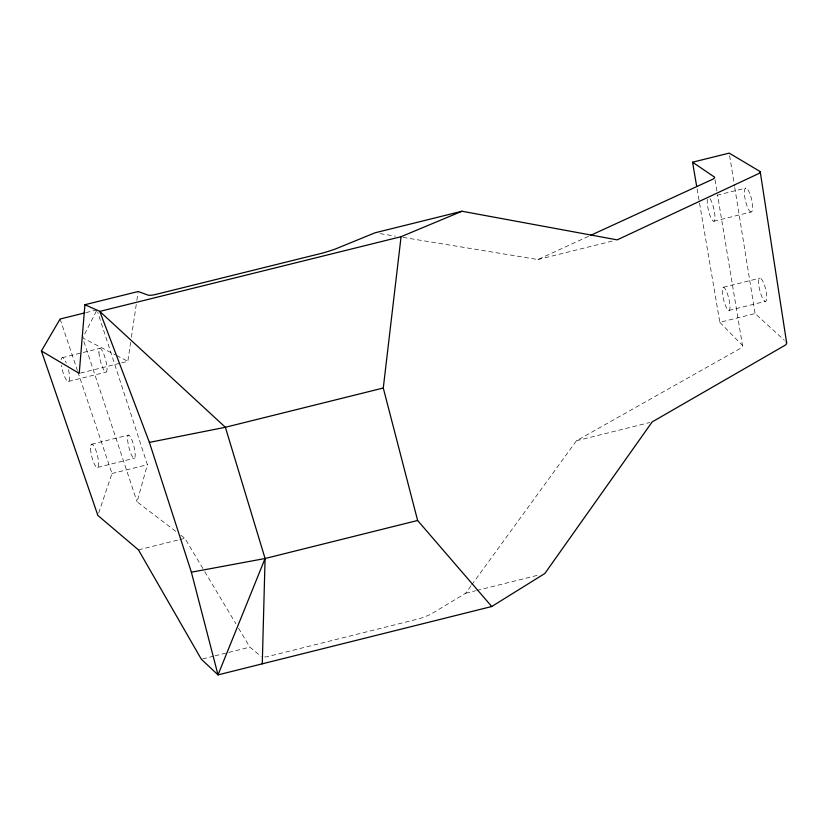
<?xml version="1.0" encoding="UTF-8"?>
<svg xmlns="http://www.w3.org/2000/svg" width="828" height="828" viewBox="0 0 828 828"><rect width="100%" height="100%" fill="white"/><g stroke="black" fill="none" stroke-linecap="round" stroke-linejoin="round"><path stroke-width="0.62" stroke-dasharray="4.14 3.1" d="M121.602 362.871L127.843 361.329L130.658 342.285M131.404 337.213L136.672 301.671M136.858 300.398L137.986 292.791M175.722 531.328L137.065 501.82L147.405 464.684L97.766 312.332M98.677 513.06L111.977 473.502L77.811 371.741M96.4 310.997L82.707 337.948L115.423 354.891M264.639 656.925A11.965 5.63 -19 0 0 266.73 656.811L419.837 618.568A43.605 20.586 -15.6 0 0 431.44 613.848L465.626 593.262L470.935 585.955M471.701 584.91L576.454 440.775L741.163 347.957A13.01 4.482 -9.3 0 0 742.488 345.473L717.565 195.025M403.019 237.398L537.9 259.547L589.298 235.97M202.601 658.933L213.79 656.138M215.032 655.828L227.472 652.723M228.714 652.412L249.859 647.134L261.099 656.387M465.626 593.262L475.531 590.788M476.773 590.478L538.676 575.025M85.905 312.622L96.969 309.879M62.183 357.696L99.846 348.35M717.048 195.211L745.749 188.091M80.471 373.076L120.36 363.181M537.9 259.547L612.223 241.093M68.527 381.429L106.15 372.093M713.829 221.242L751.224 211.968A12.244 3.126 77 0 0 749.826 193.566A12.244 3.126 77 0 0 744.496 194.539A12.244 3.126 77 0 0 751.224 211.968M91.504 444.284L128.34 435.124M723.403 287.223L760.021 278.125M97.673 467.385L134.457 458.236M728.785 310.459A11.954 2.681 76 0 0 727.232 293.288A11.954 2.681 76 0 0 722.347 292.781A11.954 2.681 76 0 0 728.785 310.459L765.362 301.361A11.954 3.001 76 0 0 764.109 284.118A11.954 3.001 76 0 0 758.686 283.745A11.954 3.001 76 0 0 765.362 301.361M111.977 473.502L147.405 464.684M697.114 188.898L719.842 322.32L755.074 313.553L784.302 340.204M138.452 549.875L178.6 539.877M179.852 539.566L184.872 538.314L204.102 570.513M576.454 440.775L649.69 422.539M380.114 233.641L395.38 236.146M116.551 355.481L127.843 361.329M180.804 535.209L184.872 538.314M719.842 322.32L742.488 345.473M204.764 571.63L235.928 623.815M238.578 628.255L249.859 647.134M60.102 319.018L77.397 370.509M83.918 341.612L137.065 501.82M715.03 179.717L717.348 193.742M729.634 155.664L734.56 186.228M734.757 187.501L755.074 313.553M68.486 369.785A12.285 3.001 75.1 0 1 67.637 381.242A12.285 3.001 75.1 0 1 61.365 365.251M61.148 359.652A12.285 3.001 75.1 0 1 66.271 362.974M710.041 198.648A12.244 2.794 76.9 0 1 714.957 216.46A12.244 2.794 76.9 0 1 710.807 217.485A12.244 2.794 76.9 0 1 707.329 199.32M90.562 448.838A11.985 2.877 76.1 0 0 96.907 467.416A11.985 2.877 76.1 0 0 96.224 451.281A11.985 2.877 76.1 0 0 90.562 448.838M127.615 439.627A11.985 2.556 76 0 0 133.774 458.246A11.985 2.556 76 0 0 132.739 442.204A11.985 2.556 76 0 0 127.615 439.627M98.936 352.428A12.285 2.67 75.2 0 0 105.384 371.907A12.285 2.67 75.2 0 0 104.607 356.351A12.285 2.67 75.2 0 0 98.936 352.428"/><path stroke-width="1.24" d="M262.269 663.828L265.084 558.507L225.382 427.279L99.784 311.4L84.922 304.714L79.229 373.387L41.4 350.958L60.102 319.018L84.684 312.922M760.197 171.593L786.6 342.564A13.289 4.575 -8.7 0 1 785.43 345.069L652.164 421.918L544.865 573.483L491.749 606.51L417.622 520.481L383.281 388.021L401.073 236.694L461.993 211.243L617.181 239.872L758.872 173.507A13.859 3.26 -10.4 0 0 760.197 171.593L729.22 153.118L692.57 162.205L696.679 186.352M417.622 520.481L265.084 558.507L218.012 674.882L201.349 659.243L138.452 549.875L97.87 515.451L41.4 350.958M590.467 235.431L713.115 179.065A13.558 3.188 -10.9 0 0 714.605 177.171L692.57 162.205M491.749 606.51L218.012 674.882L191.382 572.2L149.392 442.39L99.784 311.4L401.073 236.694M84.922 304.714L138.172 291.518L148.512 295.265A13.144 2.95 -16.1 0 0 154.391 294.768L322.785 253.016A47.796 10.733 -14.6 0 0 335.806 248.824L375.022 232.803L461.993 211.243M383.281 388.021L225.382 427.279L149.392 442.39M191.382 572.2L265.084 558.507M786.186 341.923L786.6 342.564"/></g></svg>
